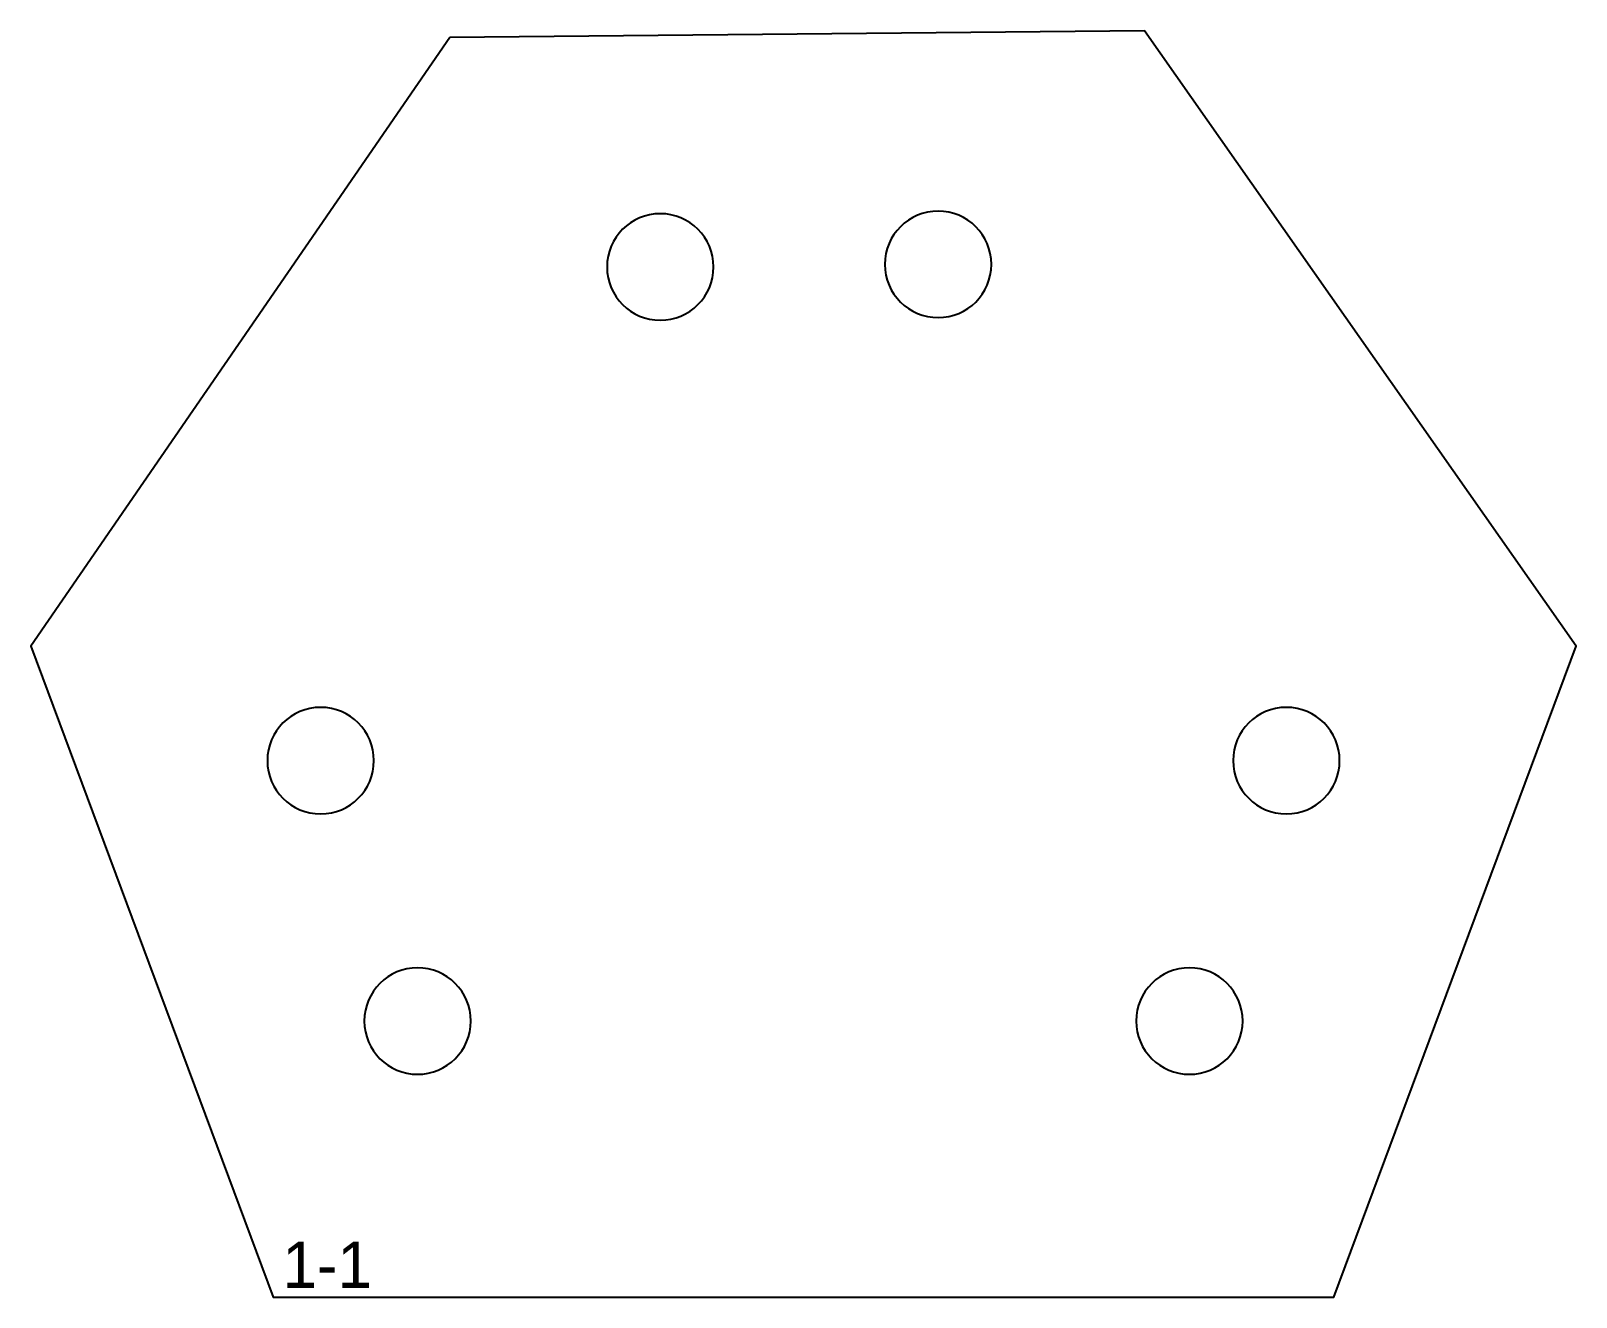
# Model space of a CAD drawing. Header units: millimetres. Extents: x 0 to 334, y 0 to 273.
import ezdxf

# ---------------------------------------------------------------- set-up
doc = ezdxf.new("R2010")
doc.units = ezdxf.units.MM
doc.header["$MEASUREMENT"] = 0
for name, color, linetype in [('ВнешнийКонтур', 7, 'Continuous'), ('Нумерация', 7, 'Continuous'), ('Отверстие', 7, 'Continuous')]:
    doc.layers.add(name, color=color, linetype=linetype)

msp = doc.modelspace()

# ---------------------------------------------------------------- linework, layer by layer
at = {"layer": 'ВнешнийКонтур', "color": 0, "linetype": 'Continuous'}
msp.add_lwpolyline([(90.44, 272.04), (0, 140.58), (52.32, 0), (281.33, 0), (333.66, 140.58), (240.43, 273.43)], close=True, dxfattribs=at)
at = {"layer": 'Отверстие', "color": 0, "linetype": 'Continuous'}
for points in [[(147.4, 222.46, 1), (124.4, 222.46, 1), (147.4, 222.46)], [(207.4, 223.02, 1), (184.4, 223.02, 1), (207.4, 223.02)], [(74.06, 115.85, 1), (51.06, 115.85, 1), (74.06, 115.85)], [(282.6, 115.85, 1), (259.6, 115.85, 1), (282.6, 115.85)], [(94.99, 59.61, 1), (71.99, 59.61, 1), (94.99, 59.61)], [(261.67, 59.61, 1), (238.67, 59.61, 1), (261.67, 59.61)]]:
    msp.add_lwpolyline(points, format="xyb", dxfattribs=at)

# ---------------------------------------------------------------- texts
at = {"layer": 'Нумерация', "color": 0, "linetype": 'Continuous'}
msp.add_text('1-1', height=10, dxfattribs=at).set_placement((54.32, 2))

doc.saveas('drawing.dxf')
